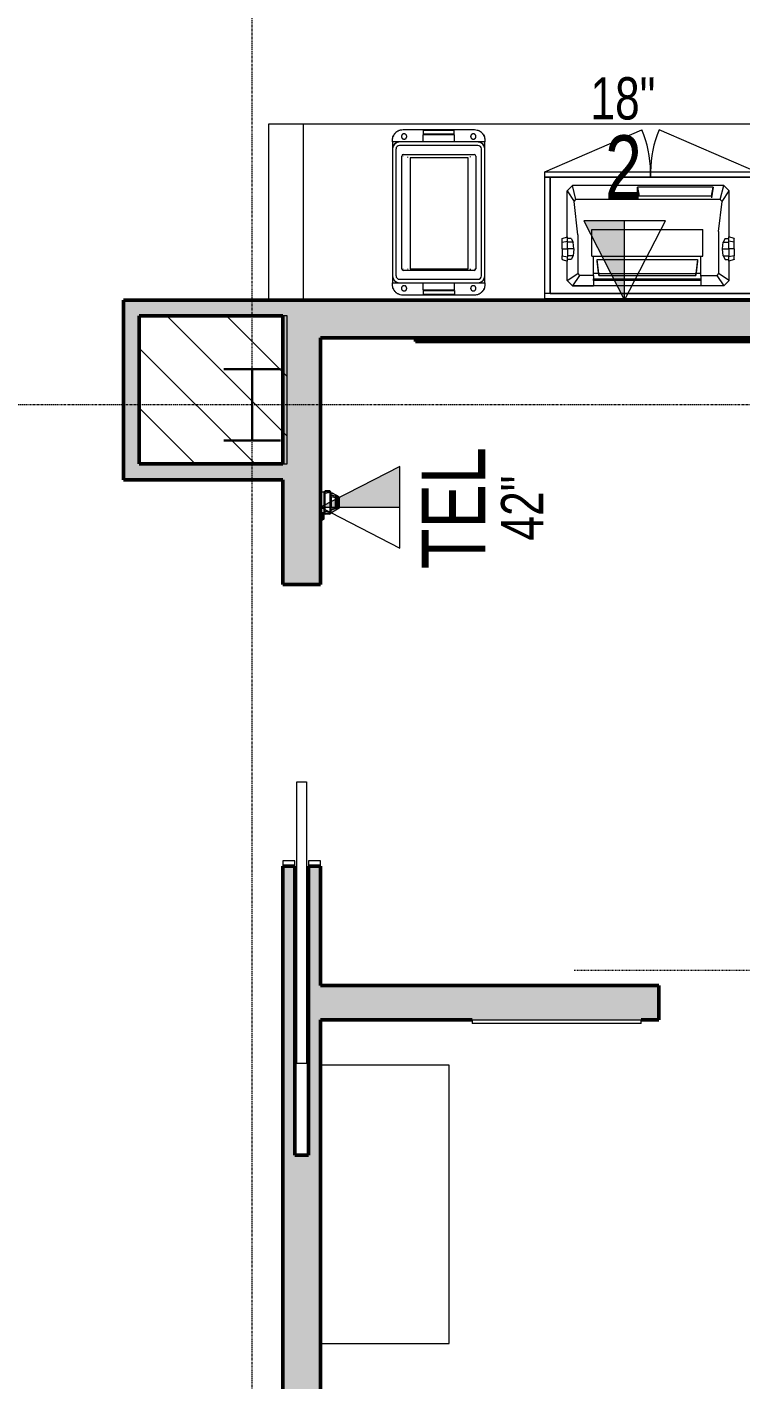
# Model space of a CAD drawing. Header units: inches. Extents: x -1106 to 1409, y -1111 to 918.
# Drawn here: x -376.8 to -275.4, y 384.1 to 576.1 of the extents above; entities that cross this region are included whole.
import ezdxf

# ---------------------------------------------------------------- set-up
doc = ezdxf.new("R2010")
doc.units = ezdxf.units.IN
doc.header["$MEASUREMENT"] = 0
for name, pattern in [('Grid Line 1_4_', [0.4375, 0.25, -0.0625, 0.0625, -0.0625]), ('Overhead 1_16_', [0.101562, 0.0625, -0.039062]), ('Overhead 1_16__2_', [0.101562, 0.0625, -0.039062])]:
    doc.linetypes.add(name, pattern=pattern)
for name, color, linetype, lineweight in [('A-ANNO-NOTE', 131, 'Continuous', 9), ('A-AREA', 32, 'Continuous', 9), ('A-DOOR', 31, 'Continuous', 13), ('A-DOOR-FRAM', 31, 'Continuous', 20), ('A-FLOR-OVHD', 1, 'Overhead 1_16__2_', 9), ('A-WALL-PATT', 111, 'Continuous', 13), ('I-FURN', 30, 'Continuous', 9), ('I-WALL', 2, 'Continuous', 13), ('Q-CASE', 31, 'Continuous', 9), ('Q-SPCQ', 91, 'Continuous', 13), ('S-COLS', 52, 'Continuous', 13), ('S-COLS-SYMB', 171, 'Continuous', 20), ('S-GRID', 1, 'Continuous', 9)]:
    doc.layers.add(name, color=color, linetype=linetype, lineweight=lineweight)
doc.styles.add('Arial_1', font='arial.ttf', dxfattribs={"width": 0.75, "height": 9})
doc.styles.add('Arial_2', font='arial.ttf', dxfattribs={"width": 0.75, "height": 6})

# ---------------------------------------------------------------- blocks, each defined once
blk = doc.blocks.new('Single-Pocket - 40_ x 96_-4679922-7TH FLOOR TELECOM UNDERFLOOR ROUTING PLAN')
at = {"layer": 'A-DOOR', "color": 133, "lineweight": 20}
for p, q in [((-48, -0.6875), (-48, 0.6875)), ((-48, 0.6875), (-8, 0.6875)), ((-8, 0.6875), (-8, -0.6875)), ((-8, -0.6875), (-48, -0.6875))]:
    blk.add_line(p, q, dxfattribs=at)
at = {"layer": 'A-DOOR-FRAM', "color": 133}
for p, q in [((-19.25, 2.6875), (-20, 2.6875)), ((-19.25, 0.9625), (-19.25, 2.6875)), ((-20, 0.9625), (-19.25, 0.9625)), ((-19.25, -0.9625), (-20, -0.9625)), ((-19.25, -2.6875), (-19.25, -0.9625)), ((-20, -2.6875), (-19.25, -2.6875))]:
    blk.add_line(p, q, dxfattribs=at)
blk = doc.blocks.new('Bench-Fit Room - 39_5_ x 18_25_ x 17_75_-4302254-7TH FLOOR TELECOM UNDERFLOOR ROUTING PLAN')
at = {"layer": 'I-FURN', "color": 53}
for p, q in [((13.64, 2.01), (-25.86, 2.01)), ((-25.86, 2.01), (-25.86, -16.24)), ((13.64, -16.24), (13.64, 2.01))]:
    blk.add_line(p, q, dxfattribs=at)
blk = doc.blocks.new('Wall_mounted_phone_5550 - 11ZPHO02_dwg-3555878-7TH FLOOR TELECOM UNDERFLOOR ROUTING PLAN')
at = {"layer": 'Q-SPCQ', "lineweight": 9}
for p, q in [((1.47, -0.44), (1.47, 0)), ((-2.36, -0.03), (-2.48, -0.25)), ((-2.36, -0.47), (-2.48, -0.25)), ((-2.04, -0.25), (-2.48, -0.25)), ((-2.1, -0.03), (-2.36, -0.03)), ((-2.2, -0.03), (-2.36, -0.03)), ((-1.92, -0.03), (-2.36, -0.03)), ((-2.11, -0.47), (-2.36, -0.47)), ((-1.92, -0.47), (-2.36, -0.47)), ((-2.2, -0.03), (-1.74, -0.03)), ((-2.2, -0.47), (-2.11, -0.47)), ((-1.68, -0.47), (-2.11, -0.47)), ((-1.92, -0.03), (-2.04, -0.25)), ((-1.92, -0.47), (-2.04, -0.25)), ((-2.04, -0.25), (-1.47, -0.25)), ((-1.47, -0.03), (-1.92, -0.03)), ((-1.92, -0.47), (-1.68, -0.47)), ((-1.92, -0.47), (-1.52, -0.47)), ((-1.68, -0.47), (-1.53, -0.47)), ((-1.53, -0.47), (-1.66, -0.63)), ((-1.61, -0.58), (-1.66, -0.63)), ((-1.66, -1.25), (-1.66, -0.63)), ((-1.66, -0.63), (-1.53, -0.63)), ((-1.66, -1.31), (-1.66, -1.25)), ((-1.66, -1.25), (-1.53, -1.41)), ((-1.66, -1.25), (-1.53, -1.31)), ((-1.53, -1.44), (-1.66, -1.31)), ((-1.53, -1.44), (-1.66, -1.31)), ((-1.53, -0.47), (-1.47, -0.44)), ((1.53, -0.47), (-1.53, -0.47)), ((-1.53, -0.47), (-1.53, -0.63)), ((-1.53, -0.63), (1.53, -0.63)), ((-1.53, -1.31), (-1.53, -0.63)), ((1.53, -1.31), (-1.53, -1.31)), ((-1.53, -1.41), (-1.53, -1.31)), ((-1.53, -1.41), (-1.41, -1.33)), ((1.53, -1.41), (-1.53, -1.41)), ((-1.53, -1.44), (-1.53, -1.41)), ((-1.41, -1.44), (-1.53, -1.44)), ((-1.47, -0.44), (-1.47, 0)), ((1.47, -0.44), (-1.47, -0.44)), ((-1.41, -1.33), (-1.28, -0.63)), ((-1.34, -1.44), (-1.41, -1.44)), ((-1.34, -1.41), (-1.35, -1.56)), ((-1.3, -1.41), (-1.35, -1.56)), ((-1.34, -1.59), (-1.35, -1.56)), ((-1.33, -1.57), (-1.34, -1.69)), ((-1.34, -1.59), (-1.34, -1.61)), ((-1.34, -1.61), (-1.34, -1.62)), ((-1.34, -1.61), (-1.34, -1.62)), ((-1.34, -1.62), (-1.34, -1.69)), ((-1.34, -1.69), (-1.34, -1.62)), ((-0.8, -2.61), (-1.34, -1.69)), ((-0.75, -2.42), (-1.13, -1.41)), ((-1.13, -1.41), (-1.08, -1.54)), ((-0.75, -2.42), (-1.08, -1.54)), ((-0.89, -2.04), (-1.08, -1.54)), ((-1.03, -1.41), (-1, -1.52)), ((-0.85, -2.04), (-1, -1.52)), ((-0.8, -1.41), (-0.79, -1.51)), ((-0.69, -2.04), (-0.79, -1.51)), ((0.79, -1.51), (-0.79, -1.51)), ((0.69, -2.04), (0.79, -1.51)), ((0.75, -2.42), (1.13, -1.41)), ((0.75, -2.42), (1.08, -1.54)), ((0.8, -1.41), (0.79, -1.51)), ((0.8, -2.61), (1.34, -1.69)), ((0.85, -2.04), (1, -1.52)), ((0.89, -2.04), (1.08, -1.54)), ((1.03, -1.41), (1, -1.52)), ((1.13, -1.41), (1.08, -1.54)), ((1.41, -1.33), (1.28, -0.63)), ((1.3, -1.4), (1.35, -1.56)), ((1.33, -1.57), (1.34, -1.69)), ((1.34, -1.4), (1.35, -1.56)), ((1.34, -1.44), (1.41, -1.44)), ((1.34, -1.59), (1.35, -1.56)), ((1.34, -1.59), (1.34, -1.61)), ((1.34, -1.61), (1.34, -1.62)), ((1.34, -1.61), (1.34, -1.62)), ((1.34, -1.62), (1.34, -1.69)), ((1.34, -1.69), (1.34, -1.62)), ((1.53, -1.41), (1.41, -1.33)), ((1.41, -1.44), (1.53, -1.44)), ((1.53, -0.47), (1.47, -0.44)), ((1.53, -0.47), (1.66, -0.63)), ((1.53, -0.47), (1.53, -0.63)), ((1.53, -1.31), (1.53, -0.63)), ((1.53, -0.63), (1.66, -0.63)), ((1.53, -1.41), (1.66, -1.25)), ((1.66, -1.25), (1.53, -1.31)), ((1.53, -1.44), (1.66, -1.31)), ((1.53, -1.44), (1.66, -1.31)), ((1.53, -1.41), (1.53, -1.31)), ((1.53, -1.44), (1.53, -1.41)), ((1.61, -0.58), (1.66, -0.63)), ((1.66, -1.25), (1.66, -0.63)), ((1.66, -1.31), (1.66, -1.25)), ((-0.77, -2.31), (-0.89, -2.04)), ((-0.71, -2.26), (-0.85, -2.04)), ((-0.8, -2.61), (-0.74, -2.53)), ((0.8, -2.61), (-0.8, -2.61)), ((-0.77, -2.31), (-0.71, -2.26)), ((0.77, -2.31), (-0.77, -2.31)), ((-0.77, -2.31), (-0.75, -2.42)), ((-0.75, -2.42), (-0.74, -2.53)), ((-0.74, -2.53), (0.74, -2.53)), ((-0.71, -2.26), (-0.59, -2.22)), ((-0.59, -2.22), (-0.69, -2.04)), ((0.69, -2.04), (-0.69, -2.04)), ((-0.59, -2.22), (0.59, -2.22)), ((0.59, -2.22), (0.69, -2.04)), ((0.71, -2.26), (0.59, -2.22)), ((0.71, -2.26), (0.85, -2.04)), ((0.77, -2.31), (0.71, -2.26)), ((0.75, -2.42), (0.74, -2.53)), ((0.8, -2.61), (0.74, -2.53)), ((0.77, -2.31), (0.75, -2.42)), ((0.77, -2.31), (0.89, -2.04))]:
    blk.add_line(p, q, dxfattribs=at)
blk = doc.blocks.new('Wall_mounted_phone_5550 - Wall_mounted_phone_5550-3555884-7TH FLOOR TELECOM UNDERFLOOR ROUTING PLAN')
blk.add_blockref('Wall_mounted_phone_5550 - 11ZPHO02_dwg-3555878-7TH FLOOR TELECOM UNDERFLOOR ROUTING PLAN', (0, 0))
blk = doc.blocks.new('Counter Top - 18_ Depth-3561922-7TH FLOOR TELECOM UNDERFLOOR ROUTING PLAN')
at = {"layer": 'Q-CASE'}
for p, q in [((-47.26, 18), (12.74, 18)), ((-47.26, 0), (-47.26, 18)), ((12.74, 18), (12.74, 0)), ((12.74, 0.75), (-47.26, 0.75)), ((12.74, 0), (-47.26, 0))]:
    blk.add_line(p, q, dxfattribs=at)
blk = doc.blocks.new('Generic Model Wood Closet - 1_-6__ x 2_-6__ 2_10_ H-4911401-7TH FLOOR TELECOM UNDERFLOOR ROUTING PLAN')
at = {"layer": 'Q-CASE', "color": 53}
for p, q in [((-15, -9), (-15, 9)), ((-15, 9), (15, 9)), ((-15, 9), (15, 9)), ((-15, -8.25), (-15, 9)), ((-14.25, -8.25), (-14.25, 8.25)), ((-14.25, 8.25), (14.25, 8.25)), ((14.25, 8.25), (-14.25, 8.25)), ((-14.25, 8.25), (-14.25, -8.25)), ((-14.25, 8.25), (-14.25, -8.25)), ((14.25, 8.25), (-14.25, 8.25)), ((14.25, 8.25), (14.25, -8.25)), ((14.25, -8.25), (14.25, 8.25)), ((14.25, -8.25), (14.25, 8.25)), ((15, 9), (15, -9)), ((15, 9), (15, -8.25)), ((-15, -8.25), (0, -8.25)), ((-15, -9), (-15, -8.25)), ((-14.25, -8.25), (-15, -8.25)), ((-15, -9), (-1.25, -14.99)), ((15, -9), (-15, -9)), ((0, -9), (-15, -9)), ((14.25, -8.25), (-14.25, -8.25)), ((-14.25, -8.25), (14.25, -8.25)), ((0, -8.25), (15, -8.25)), ((0, -9), (0, -8.25)), ((0, -8.25), (0, -9)), ((15, -9), (0, -9)), ((15, -9), (1.25, -14.99)), ((15, -8.25), (14.25, -8.25)), ((15, -8.25), (15, -9))]:
    blk.add_line(p, q, dxfattribs=at)
for centre, start, end in [((-15, -9), 336.4597, 0), ((15, -9), 180, 203.5403)]:
    blk.add_arc(centre, 15, start, end, dxfattribs=at)
blk = doc.blocks.new('Restaurant_Trash_Can_SlimJim_Revit_2018_18693 - SLIMJIM-3561925-7TH FLOOR TELECOM UNDERFLOOR ROUTING PLAN')
at = {"layer": 'Q-SPCQ', "color": 53, "lineweight": 9}
for p, q in [((-2.25, 1.5), (-2.25, 11.63)), ((-0.75, 13.12), (-0.5, 13.12)), ((0.5, 13.12), (-0.5, 13.12)), ((-0.5, 13.12), (-0.5, 12.12)), ((-0.5, 12.12), (-0.5, 1)), ((0, 12.12), (0, 1)), ((18.5, 13.12), (0.5, 13.12)), ((18.5, 12.62), (0.5, 12.62)), ((1.27, 1.55), (1.27, 11.58)), ((1.51, 11.82), (17.5, 11.82)), ((17.55, 11.75), (17.5, 11.75)), ((17.51, 11.75), (17.55, 11.75)), ((17.74, 11.58), (17.74, 1.55)), ((19.5, 13.12), (18.5, 13.12)), ((19, 1), (19, 12.12)), ((19.5, 12.12), (19.5, 13.12)), ((19.5, 13.12), (19.75, 13.12)), ((19.5, 1), (19.5, 12.12)), ((21.25, 11.63), (21.25, 1.5)), ((1.58, 11.05), (1.68, 11.05)), ((1.75, 10.75), (1.75, 2.5)), ((17.5, 10.75), (1.75, 10.75)), ((17.5, 11.05), (17.59, 11.05)), ((17.5, 2.5), (17.5, 10.75)), ((-2.16, 4.4), (-2.16, 8.72)), ((-2.16, 8.72), (-1.59, 8.72)), ((-1.59, 8.72), (-1.59, 4.4)), ((-0.56, 8.81), (-1.5, 8.81)), ((-1.5, 8.81), (-1.5, 4.31)), ((-0.56, 4.31), (-0.56, 8.81)), ((20.5, 8.81), (19.56, 8.81)), ((19.56, 8.81), (19.56, 4.31)), ((20.5, 4.31), (20.5, 8.81)), ((20.59, 4.4), (20.59, 8.81)), ((20.59, 8.81), (21.16, 8.81)), ((21.16, 8.81), (21.16, 4.4)), ((-1.59, 4.4), (-2.16, 4.4)), ((-1.5, 4.31), (-0.56, 4.31)), ((19.56, 4.31), (20.5, 4.31)), ((21.16, 4.4), (20.59, 4.4)), ((1.69, 2.2), (1.6, 2.2)), ((1.75, 2.5), (17.5, 2.5)), ((17.57, 2.2), (17.5, 2.2)), ((-0.5, 1), (-0.5, 0)), ((18.5, 0.5), (0.5, 0.5)), ((1.54, 1.45), (1.45, 1.45)), ((1.45, 1.45), (1.54, 1.45)), ((17.5, 1.31), (1.51, 1.31)), ((17.5, 1.45), (17.56, 1.45)), ((17.57, 1.45), (17.52, 1.45)), ((17.72, 1.45), (17.7, 1.45)), ((19.5, 0), (19.5, 1)), ((-0.5, 0), (-0.75, 0)), ((-0.5, 0), (0.5, 0)), ((0.5, 0), (18.5, 0)), ((18.5, 0), (19.5, 0)), ((19.75, 0), (19.5, 0))]:
    blk.add_line(p, q, dxfattribs=at)
at = {"layer": 'Q-SPCQ', "color": 53, "lineweight": 9, "flags": 128}
for points in [[(0.5, 13.12), (0.46, 13.12), (0.42, 13.12), (0.38, 13.12), (0.34, 13.11), (0.3, 13.11), (0.26, 13.1), (0.23, 13.09), (0.19, 13.07), (0.15, 13.06), (0.11, 13.05), (0.08, 13.03), (0.04, 13.01), (0, 12.99), (-0.03, 12.97), (-0.06, 12.95), (-0.1, 12.93), (-0.13, 12.9), (-0.16, 12.88), (-0.19, 12.85), (-0.22, 12.82), (-0.24, 12.79), (-0.27, 12.76), (-0.29, 12.73), (-0.32, 12.7), (-0.34, 12.67), (-0.36, 12.63), (-0.38, 12.6), (-0.4, 12.56), (-0.42, 12.52), (-0.43, 12.49), (-0.44, 12.45), (-0.46, 12.41), (-0.47, 12.37), (-0.48, 12.33), (-0.48, 12.29), (-0.49, 12.26), (-0.49, 12.22), (-0.5, 12.18), (-0.5, 12.14), (-0.5, 12.12)], [(19.5, 12.12), (19.5, 12.16), (19.5, 12.2), (19.49, 12.24), (19.49, 12.28), (19.48, 12.32), (19.47, 12.36), (19.46, 12.4), (19.45, 12.44), (19.44, 12.48), (19.42, 12.51), (19.41, 12.55), (19.39, 12.59), (19.37, 12.62), (19.35, 12.66), (19.33, 12.69), (19.3, 12.72), (19.28, 12.75), (19.25, 12.78), (19.23, 12.81), (19.2, 12.84), (19.17, 12.87), (19.14, 12.9), (19.11, 12.92), (19.08, 12.94), (19.04, 12.97), (19.01, 12.99), (18.97, 13.01), (18.94, 13.03), (18.9, 13.04), (18.86, 13.06), (18.83, 13.07), (18.79, 13.08), (18.75, 13.09), (18.71, 13.1), (18.67, 13.11), (18.63, 13.12), (18.59, 13.12), (18.55, 13.12), (18.51, 13.12), (18.5, 13.12)], [(-0.5, 1), (-0.5, 0.96), (-0.5, 0.92), (-0.49, 0.88), (-0.49, 0.84), (-0.48, 0.8), (-0.47, 0.76), (-0.46, 0.72), (-0.45, 0.69), (-0.43, 0.65), (-0.42, 0.61), (-0.4, 0.57), (-0.39, 0.54), (-0.37, 0.5), (-0.35, 0.47), (-0.32, 0.44), (-0.3, 0.4), (-0.28, 0.37), (-0.25, 0.34), (-0.22, 0.31), (-0.2, 0.28), (-0.17, 0.26), (-0.14, 0.23), (-0.1, 0.2), (-0.07, 0.18), (-0.04, 0.16), (0, 0.14), (0.03, 0.12), (0.07, 0.1), (0.1, 0.08), (0.14, 0.07), (0.18, 0.05), (0.21, 0.04), (0.25, 0.03), (0.29, 0.02), (0.33, 0.01), (0.37, 0.01), (0.41, 0), (0.45, 0), (0.49, 0), (0.5, 0)], [(18.5, 0), (18.54, 0), (18.58, 0), (18.62, 0.01), (18.66, 0.01), (18.7, 0.02), (18.74, 0.03), (18.78, 0.04), (18.82, 0.05), (18.85, 0.06), (18.89, 0.08), (18.93, 0.1), (18.96, 0.11), (19, 0.13), (19.03, 0.15), (19.07, 0.17), (19.1, 0.2), (19.13, 0.22), (19.16, 0.25), (19.19, 0.28), (19.22, 0.3), (19.25, 0.33), (19.27, 0.36), (19.3, 0.39), (19.32, 0.43), (19.34, 0.46), (19.36, 0.49), (19.38, 0.53), (19.4, 0.56), (19.42, 0.6), (19.43, 0.64), (19.45, 0.68), (19.46, 0.71), (19.47, 0.75), (19.48, 0.79), (19.49, 0.83), (19.49, 0.87), (19.5, 0.91), (19.5, 0.95), (19.5, 0.99), (19.5, 1)]]:
    blk.add_lwpolyline(points, dxfattribs=at)
at = {"layer": 'Q-SPCQ', "color": 53, "lineweight": 9}
for centre, radius, start, end in [((0.5, 12.12), 1, 90, 180), ((0.5, 12.12), 1, 90, 180), ((0.5, 12.12), 0.5, 90, 180), ((1.51, 11.58), 0.238, 90, 180), ((17.5, 11.58), 0.238, 0, 90), ((18.5, 12.12), 1, 0, 90), ((18.5, 12.12), 1, 0, 90), ((18.5, 12.12), 0.5, 0, 90), ((0.5, 1), 1, 180, 270), ((0.5, 1), 1, 180, 270), ((0.5, 1), 0.5, 180, 270), ((1.51, 1.55), 0.238, 180, 270), ((17.5, 1.55), 0.238, 270, 0), ((18.5, 1), 0.5, 270, 360), ((18.5, 1), 1, 270, 360), ((18.5, 1), 1, 270, 360)]:
    blk.add_arc(centre, radius, start, end, dxfattribs=at)
for points, knots in [([(-2.25, 11.63), (-2.25, 11.76), (-2.22, 11.97), (-2.14, 12.19), (-2.08, 12.32), (-2.03, 12.4), (-1.98, 12.49), (-1.9, 12.59), (-1.79, 12.71), (-1.65, 12.83), (-1.45, 12.96), (-1.2, 13.06), (-0.94, 13.12), (-0.81, 13.12), (-0.75, 13.12)], [0, 0, 0, 0, 0.142857, 0.214286, 0.25, 0.285714, 0.321429, 0.357143, 0.428571, 0.5, 0.571429, 0.714286, 0.857143, 1, 1, 1, 1]), ([(-1.55, 12.89), (-1.58, 12.88), (-1.63, 12.84), (-1.68, 12.8), (-1.71, 12.77)], [0.6882783, 0.6882783, 0.6882783, 0.6882783, 0.75, 0.8415258, 0.8415258, 0.8415258, 0.8415258]), ([(-0.9, 11.48), (-0.9, 11.5), (-0.9, 11.54), (-0.92, 11.59), (-0.92, 11.61), (-0.93, 11.62), (-0.94, 11.64), (-0.95, 11.66), (-0.96, 11.68), (-0.98, 11.7), (-0.99, 11.72), (-0.99, 11.72), (-1, 11.73), (-1, 11.74), (-1.01, 11.74), (-1.02, 11.75), (-1.04, 11.77), (-1.06, 11.78), (-1.07, 11.79), (-1.09, 11.8), (-1.1, 11.81), (-1.12, 11.82), (-1.14, 11.83), (-1.16, 11.83), (-1.19, 11.84), (-1.22, 11.85), (-1.24, 11.85), (-1.27, 11.85), (-1.3, 11.85), (-1.33, 11.85), (-1.36, 11.84), (-1.39, 11.83), (-1.42, 11.82), (-1.45, 11.81), (-1.48, 11.79), (-1.5, 11.77), (-1.53, 11.75), (-1.56, 11.73), (-1.59, 11.69), (-1.61, 11.64), (-1.63, 11.59), (-1.64, 11.54), (-1.65, 11.5), (-1.65, 11.48)], [0, 0, 0, 0, 0.055556, 0.083333, 0.097222, 0.111111, 0.125, 0.138889, 0.166667, 0.194444, 0.208333, 0.215278, 0.222222, 0.229167, 0.236111, 0.25, 0.277778, 0.305556, 0.319444, 0.333333, 0.347222, 0.361111, 0.388889, 0.416667, 0.444444, 0.472222, 0.5, 0.527778, 0.555556, 0.583333, 0.611111, 0.638889, 0.666667, 0.694444, 0.722222, 0.75, 0.777778, 0.805556, 0.833333, 0.888889, 0.916667, 0.944444, 1, 1, 1, 1]), ([(-1.28, 13.03), (-1.3, 13.02), (-1.35, 13), (-1.4, 12.98), (-1.43, 12.96)], [0.4521801, 0.4521801, 0.4521801, 0.4521801, 0.5, 0.5775019, 0.5775019, 0.5775019, 0.5775019]), ([(-0.36, 12.62), (-0.33, 12.68), (-0.27, 12.76), (-0.21, 12.83), (-0.18, 12.86)], [0, 0, 0, 0, 0.1, 0.1824488, 0.1824488, 0.1824488, 0.1824488]), ([(-0.08, 12.94), (-0.07, 12.95), (-0.04, 12.97), (0, 12.99), (0.03, 13.01), (0.04, 13.01)], [0.2702021, 0.2702021, 0.2702021, 0.2702021, 0.3, 0.35, 0.3731461, 0.3731461, 0.3731461, 0.3731461]), ([(18.97, 13.01), (18.99, 13), (19.03, 12.97), (19.07, 12.95), (19.08, 12.94)], [0.6268539, 0.6268539, 0.6268539, 0.6268539, 0.7, 0.7297979, 0.7297979, 0.7297979, 0.7297979]), ([(19.18, 12.86), (19.19, 12.85), (19.26, 12.78), (19.32, 12.7), (19.37, 12.62)], [0.8175512, 0.8175512, 0.8175512, 0.8175512, 0.85, 1, 1, 1, 1]), ([(19.75, 13.12), (19.81, 13.12), (19.95, 13.12), (20.21, 13.06), (20.45, 12.96), (20.65, 12.83), (20.82, 12.69), (20.94, 12.55), (21.02, 12.42), (21.07, 12.34), (21.13, 12.22), (21.18, 12.08), (21.24, 11.88), (21.25, 11.73), (21.25, 11.63)], [0, 0, 0, 0, 0.142857, 0.285714, 0.428571, 0.5, 0.571429, 0.678571, 0.705357, 0.732143, 0.785714, 0.839286, 0.892857, 1, 1, 1, 1]), ([(20.65, 11.48), (20.65, 11.5), (20.65, 11.54), (20.63, 11.59), (20.62, 11.64), (20.59, 11.69), (20.56, 11.73), (20.53, 11.75), (20.51, 11.77), (20.48, 11.79), (20.45, 11.81), (20.42, 11.82), (20.39, 11.83), (20.36, 11.84), (20.33, 11.85), (20.31, 11.85), (20.29, 11.85), (20.27, 11.85), (20.25, 11.85), (20.22, 11.85), (20.19, 11.84), (20.17, 11.83), (20.14, 11.83), (20.12, 11.82), (20.1, 11.81), (20.09, 11.8), (20.07, 11.79), (20.04, 11.77), (20.03, 11.75), (20.01, 11.74), (20.01, 11.74), (20, 11.73), (20, 11.72), (19.99, 11.72), (19.98, 11.7), (19.96, 11.68), (19.95, 11.66), (19.94, 11.64), (19.93, 11.63), (19.93, 11.62), (19.93, 11.61), (19.92, 11.59), (19.91, 11.54), (19.9, 11.5), (19.9, 11.48)], [0, 0, 0, 0, 0.055556, 0.083333, 0.111111, 0.166667, 0.194444, 0.222222, 0.25, 0.277778, 0.305556, 0.333333, 0.361111, 0.388889, 0.416667, 0.444444, 0.458333, 0.472222, 0.5, 0.527778, 0.555556, 0.583333, 0.611111, 0.638889, 0.652778, 0.666667, 0.694444, 0.722222, 0.75, 0.763889, 0.770833, 0.777778, 0.784722, 0.791667, 0.805556, 0.833333, 0.861111, 0.875, 0.888889, 0.895833, 0.902778, 0.916667, 0.944444, 1, 1, 1, 1]), ([(20.43, 12.96), (20.4, 12.98), (20.35, 13), (20.3, 13.02), (20.28, 13.03)], [0.4225111, 0.4225111, 0.4225111, 0.4225111, 0.5, 0.5477939, 0.5477939, 0.5477939, 0.5477939]), ([(20.72, 12.77), (20.69, 12.8), (20.63, 12.84), (20.58, 12.88), (20.56, 12.89)], [0.15849, 0.15849, 0.15849, 0.15849, 0.25, 0.311742, 0.311742, 0.311742, 0.311742]), ([(-1.65, 11.48), (-1.65, 11.45), (-1.64, 11.41), (-1.63, 11.36), (-1.61, 11.31), (-1.59, 11.27), (-1.56, 11.23), (-1.53, 11.2), (-1.5, 11.18), (-1.48, 11.16), (-1.45, 11.14), (-1.42, 11.13), (-1.39, 11.12), (-1.36, 11.11), (-1.33, 11.1), (-1.31, 11.1), (-1.29, 11.1), (-1.27, 11.1), (-1.24, 11.1), (-1.22, 11.11), (-1.19, 11.11), (-1.16, 11.12), (-1.14, 11.13), (-1.12, 11.14), (-1.1, 11.14), (-1.08, 11.15), (-1.06, 11.17), (-1.04, 11.18), (-1.02, 11.2), (-1.01, 11.21), (-1, 11.22), (-1, 11.22), (-0.99, 11.23), (-0.99, 11.24), (-0.98, 11.25), (-0.96, 11.27), (-0.95, 11.29), (-0.94, 11.31), (-0.93, 11.33), (-0.93, 11.34), (-0.92, 11.35), (-0.92, 11.37), (-0.9, 11.41), (-0.9, 11.45), (-0.9, 11.48)], [0, 0, 0, 0, 0.055556, 0.083333, 0.111111, 0.166667, 0.194444, 0.222222, 0.25, 0.277778, 0.305556, 0.333333, 0.361111, 0.388889, 0.416667, 0.444444, 0.458333, 0.472222, 0.5, 0.527778, 0.555556, 0.583333, 0.611111, 0.638889, 0.652778, 0.666667, 0.694444, 0.722222, 0.75, 0.763889, 0.770833, 0.777778, 0.784722, 0.791667, 0.805556, 0.833333, 0.861111, 0.875, 0.888889, 0.895833, 0.902778, 0.916667, 0.944444, 1, 1, 1, 1]), ([(19.9, 11.48), (19.9, 11.45), (19.91, 11.41), (19.92, 11.37), (19.93, 11.34), (19.93, 11.33), (19.94, 11.31), (19.95, 11.29), (19.96, 11.27), (19.98, 11.25), (19.99, 11.24), (20, 11.23), (20, 11.22), (20.01, 11.22), (20.01, 11.21), (20.03, 11.2), (20.04, 11.18), (20.06, 11.17), (20.08, 11.16), (20.09, 11.15), (20.1, 11.14), (20.12, 11.14), (20.14, 11.13), (20.17, 11.12), (20.19, 11.11), (20.22, 11.11), (20.25, 11.1), (20.28, 11.1), (20.3, 11.1), (20.33, 11.1), (20.36, 11.11), (20.39, 11.12), (20.42, 11.13), (20.45, 11.14), (20.48, 11.16), (20.51, 11.18), (20.53, 11.2), (20.56, 11.23), (20.59, 11.27), (20.62, 11.31), (20.63, 11.36), (20.65, 11.41), (20.65, 11.45), (20.65, 11.48)], [0, 0, 0, 0, 0.055556, 0.083333, 0.097222, 0.111111, 0.125, 0.138889, 0.166667, 0.194444, 0.208333, 0.215278, 0.222222, 0.229167, 0.236111, 0.25, 0.277778, 0.305556, 0.319444, 0.333333, 0.347222, 0.361111, 0.388889, 0.416667, 0.444444, 0.472222, 0.5, 0.527778, 0.555556, 0.583333, 0.611111, 0.638889, 0.666667, 0.694444, 0.722222, 0.75, 0.777778, 0.805556, 0.833333, 0.888889, 0.916667, 0.944444, 1, 1, 1, 1]), ([(-0.9, 1.65), (-0.9, 1.68), (-0.9, 1.72), (-0.92, 1.76), (-0.92, 1.78), (-0.93, 1.8), (-0.94, 1.81), (-0.95, 1.83), (-0.96, 1.86), (-0.98, 1.88), (-0.99, 1.89), (-0.99, 1.9), (-1, 1.9), (-1, 1.91), (-1.01, 1.92), (-1.02, 1.93), (-1.04, 1.94), (-1.06, 1.96), (-1.07, 1.97), (-1.09, 1.97), (-1.1, 1.98), (-1.12, 1.99), (-1.14, 2), (-1.16, 2.01), (-1.19, 2.01), (-1.22, 2.02), (-1.24, 2.02), (-1.27, 2.02), (-1.3, 2.02), (-1.33, 2.02), (-1.36, 2.01), (-1.39, 2.01), (-1.42, 2), (-1.45, 1.98), (-1.48, 1.97), (-1.5, 1.95), (-1.53, 1.92), (-1.56, 1.9), (-1.59, 1.86), (-1.61, 1.82), (-1.63, 1.77), (-1.64, 1.72), (-1.65, 1.68), (-1.65, 1.65)], [0, 0, 0, 0, 0.055556, 0.083333, 0.097222, 0.111111, 0.125, 0.138889, 0.166667, 0.194444, 0.208333, 0.215278, 0.222222, 0.229167, 0.236111, 0.25, 0.277778, 0.305556, 0.319444, 0.333333, 0.347222, 0.361111, 0.388889, 0.416667, 0.444444, 0.472222, 0.5, 0.527778, 0.555556, 0.583333, 0.611111, 0.638889, 0.666667, 0.694444, 0.722222, 0.75, 0.777778, 0.805556, 0.833333, 0.888889, 0.916667, 0.944444, 1, 1, 1, 1]), ([(20.65, 1.65), (20.65, 1.68), (20.65, 1.72), (20.63, 1.77), (20.62, 1.82), (20.59, 1.86), (20.56, 1.9), (20.53, 1.92), (20.51, 1.95), (20.48, 1.97), (20.45, 1.98), (20.42, 2), (20.39, 2.01), (20.36, 2.01), (20.33, 2.02), (20.31, 2.02), (20.29, 2.02), (20.27, 2.02), (20.25, 2.02), (20.22, 2.02), (20.19, 2.01), (20.17, 2.01), (20.14, 2), (20.12, 1.99), (20.1, 1.98), (20.09, 1.97), (20.07, 1.96), (20.04, 1.94), (20.03, 1.93), (20.01, 1.92), (20.01, 1.91), (20, 1.9), (20, 1.9), (19.99, 1.89), (19.98, 1.88), (19.96, 1.86), (19.95, 1.83), (19.94, 1.81), (19.93, 1.8), (19.93, 1.79), (19.93, 1.78), (19.92, 1.76), (19.91, 1.72), (19.9, 1.68), (19.9, 1.65)], [0, 0, 0, 0, 0.055556, 0.083333, 0.111111, 0.166667, 0.194444, 0.222222, 0.25, 0.277778, 0.305556, 0.333333, 0.361111, 0.388889, 0.416667, 0.444444, 0.458333, 0.472222, 0.5, 0.527778, 0.555556, 0.583333, 0.611111, 0.638889, 0.652778, 0.666667, 0.694444, 0.722222, 0.75, 0.763889, 0.770833, 0.777778, 0.784722, 0.791667, 0.805556, 0.833333, 0.861111, 0.875, 0.888889, 0.895833, 0.902778, 0.916667, 0.944444, 1, 1, 1, 1]), ([(-0.75, 0), (-0.81, 0), (-0.94, 0.01), (-1.2, 0.06), (-1.45, 0.16), (-1.65, 0.29), (-1.81, 0.43), (-1.94, 0.58), (-2.02, 0.7), (-2.07, 0.79), (-2.13, 0.9), (-2.18, 1.04), (-2.23, 1.24), (-2.25, 1.4), (-2.25, 1.5)], [0, 0, 0, 0, 0.142857, 0.285714, 0.428571, 0.5, 0.571429, 0.678571, 0.705357, 0.732143, 0.785714, 0.839286, 0.892857, 1, 1, 1, 1]), ([(-1.72, 0.35), (-1.68, 0.33), (-1.63, 0.29), (-1.58, 0.25), (-1.55, 0.24)], [0.1584742, 0.1584742, 0.1584742, 0.1584742, 0.25, 0.3117217, 0.3117217, 0.3117217, 0.3117217]), ([(-1.65, 1.65), (-1.65, 1.62), (-1.64, 1.58), (-1.63, 1.53), (-1.61, 1.48), (-1.59, 1.44), (-1.56, 1.4), (-1.53, 1.37), (-1.5, 1.35), (-1.48, 1.33), (-1.45, 1.32), (-1.42, 1.3), (-1.39, 1.29), (-1.36, 1.28), (-1.33, 1.28), (-1.31, 1.27), (-1.29, 1.27), (-1.27, 1.27), (-1.24, 1.27), (-1.22, 1.28), (-1.19, 1.28), (-1.16, 1.29), (-1.14, 1.3), (-1.12, 1.31), (-1.1, 1.32), (-1.08, 1.33), (-1.06, 1.34), (-1.04, 1.36), (-1.02, 1.37), (-1.01, 1.38), (-1, 1.39), (-1, 1.39), (-0.99, 1.4), (-0.99, 1.41), (-0.98, 1.42), (-0.96, 1.44), (-0.95, 1.47), (-0.94, 1.48), (-0.93, 1.5), (-0.93, 1.51), (-0.92, 1.52), (-0.92, 1.54), (-0.9, 1.58), (-0.9, 1.62), (-0.9, 1.65)], [0, 0, 0, 0, 0.055556, 0.083333, 0.111111, 0.166667, 0.194444, 0.222222, 0.25, 0.277778, 0.305556, 0.333333, 0.361111, 0.388889, 0.416667, 0.444444, 0.458333, 0.472222, 0.5, 0.527778, 0.555556, 0.583333, 0.611111, 0.638889, 0.652778, 0.666667, 0.694444, 0.722222, 0.75, 0.763889, 0.770833, 0.777778, 0.784722, 0.791667, 0.805556, 0.833333, 0.861111, 0.875, 0.888889, 0.895833, 0.902778, 0.916667, 0.944444, 1, 1, 1, 1]), ([(-1.43, 0.16), (-1.4, 0.15), (-1.35, 0.13), (-1.3, 0.1), (-1.28, 0.1)], [0.4224981, 0.4224981, 0.4224981, 0.4224981, 0.5, 0.5478199, 0.5478199, 0.5478199, 0.5478199]), ([(-0.18, 0.26), (-0.19, 0.28), (-0.26, 0.34), (-0.32, 0.42), (-0.36, 0.5)], [0.8175512, 0.8175512, 0.8175512, 0.8175512, 0.85, 1, 1, 1, 1]), ([(0.04, 0.11), (0.01, 0.13), (-0.03, 0.15), (-0.07, 0.18), (-0.08, 0.19)], [0.6268539, 0.6268539, 0.6268539, 0.6268539, 0.7, 0.7297979, 0.7297979, 0.7297979, 0.7297979]), ([(19.08, 0.18), (19.07, 0.18), (19.04, 0.16), (19, 0.13), (18.98, 0.12), (18.97, 0.11)], [0.2702021, 0.2702021, 0.2702021, 0.2702021, 0.3, 0.35, 0.3731461, 0.3731461, 0.3731461, 0.3731461]), ([(19.37, 0.5), (19.34, 0.45), (19.28, 0.36), (19.21, 0.29), (19.18, 0.26)], [0, 0, 0, 0, 0.1, 0.1824488, 0.1824488, 0.1824488, 0.1824488]), ([(21.25, 1.5), (21.25, 1.36), (21.22, 1.16), (21.14, 0.93), (21.08, 0.81), (21.04, 0.72), (20.98, 0.64), (20.9, 0.53), (20.79, 0.41), (20.65, 0.29), (20.45, 0.16), (20.21, 0.06), (19.95, 0.01), (19.81, 0), (19.75, 0)], [0, 0, 0, 0, 0.142857, 0.214286, 0.25, 0.285714, 0.321429, 0.357143, 0.428571, 0.5, 0.571429, 0.714286, 0.857143, 1, 1, 1, 1]), ([(19.9, 1.65), (19.9, 1.62), (19.91, 1.58), (19.92, 1.54), (19.93, 1.52), (19.93, 1.5), (19.94, 1.48), (19.95, 1.47), (19.96, 1.44), (19.98, 1.42), (19.99, 1.41), (20, 1.4), (20, 1.39), (20.01, 1.39), (20.01, 1.38), (20.03, 1.37), (20.04, 1.36), (20.06, 1.34), (20.08, 1.33), (20.09, 1.32), (20.1, 1.32), (20.12, 1.31), (20.14, 1.3), (20.17, 1.29), (20.19, 1.28), (20.22, 1.28), (20.25, 1.27), (20.28, 1.27), (20.3, 1.27), (20.33, 1.28), (20.36, 1.28), (20.39, 1.29), (20.42, 1.3), (20.45, 1.32), (20.48, 1.33), (20.51, 1.35), (20.53, 1.37), (20.56, 1.4), (20.59, 1.44), (20.62, 1.48), (20.63, 1.53), (20.65, 1.58), (20.65, 1.62), (20.65, 1.65)], [0, 0, 0, 0, 0.055556, 0.083333, 0.097222, 0.111111, 0.125, 0.138889, 0.166667, 0.194444, 0.208333, 0.215278, 0.222222, 0.229167, 0.236111, 0.25, 0.277778, 0.305556, 0.319444, 0.333333, 0.347222, 0.361111, 0.388889, 0.416667, 0.444444, 0.472222, 0.5, 0.527778, 0.555556, 0.583333, 0.611111, 0.638889, 0.666667, 0.694444, 0.722222, 0.75, 0.777778, 0.805556, 0.833333, 0.888889, 0.916667, 0.944444, 1, 1, 1, 1]), ([(20.28, 0.1), (20.3, 0.11), (20.35, 0.13), (20.4, 0.15), (20.43, 0.16)], [0.4521801, 0.4521801, 0.4521801, 0.4521801, 0.5, 0.5775019, 0.5775019, 0.5775019, 0.5775019]), ([(20.56, 0.23), (20.58, 0.25), (20.64, 0.29), (20.69, 0.33), (20.72, 0.36)], [0.6882783, 0.6882783, 0.6882783, 0.6882783, 0.75, 0.8415258, 0.8415258, 0.8415258, 0.8415258])]:
    blk.add_open_spline(points, degree=3, knots=knots, dxfattribs=at)
for points in [[(-1.82, 12.67), (-1.84, 12.66), (-1.85, 12.64), (-1.87, 12.62)], [(20.87, 12.62), (20.86, 12.64), (20.84, 12.66), (20.83, 12.67)], [(-1.87, 0.5), (-1.85, 0.48), (-1.84, 0.47), (-1.82, 0.45)], [(20.83, 0.45), (20.84, 0.47), (20.86, 0.48), (20.87, 0.5)]]:
    blk.add_open_spline(points, degree=3, dxfattribs=at)
blk = doc.blocks.new('Dot_Matrix_Printer_146 - 11ZCOM06_dwg-V48-7TH FLOOR TELECOM UNDERFLOOR ROUTING PLAN')
at = {"layer": 'Q-SPCQ', "lineweight": 9}
for p, q in [((3.77, 23.72), (3.53, 22.97)), ((3.82, 23.72), (3.77, 23.72)), ((3.77, 23.72), (4.29, 23.72)), ((4.29, 23.72), (4.13, 22.97)), ((5.25, 23.72), (4.29, 23.72)), ((5.25, 23.72), (6.21, 23.72)), ((5.25, 23.72), (5.25, 22.97)), ((6.21, 23.72), (6.73, 23.72)), ((6.21, 23.72), (6.37, 22.97)), ((6.73, 23.72), (6.68, 23.72)), ((6.73, 23.72), (6.97, 22.97)), ((0.75, 23), (0, 22.25)), ((0, 22.25), (0, 19)), ((0, 22.25), (0, 0.75)), ((1.5, 21.25), (0, 22.25)), ((0.75, 23), (3.54, 23)), ((0.75, 23), (1.75, 21.5)), ((1.75, 21.5), (1.5, 21.25)), ((1.5, 19), (1.5, 21.25)), ((7.75, 21.5), (1.75, 21.5)), ((3.53, 22.97), (4.13, 22.97)), ((3.77, 22.42), (3.77, 22.97)), ((4.29, 22.15), (3.77, 22.42)), ((5.25, 22.97), (4.13, 22.97)), ((4.29, 22.15), (4.29, 22.97)), ((4.29, 22.15), (5.25, 22.04)), ((5.25, 22.97), (6.37, 22.97)), ((5.25, 22.04), (5.25, 22.97)), ((5.25, 22.04), (6.21, 22.15)), ((6.21, 22.15), (6.21, 22.97)), ((6.73, 22.42), (6.21, 22.15)), ((6.37, 22.97), (6.97, 22.97)), ((6.73, 22.42), (6.73, 22.97)), ((6.96, 23), (13.5, 23)), ((7.75, 21.5), (12, 22)), ((12, 22), (13.5, 23)), ((12, 22), (12.25, 21.75)), ((12.25, 21.75), (14.25, 22.25)), ((12.25, 21.75), (12.25, 1.25)), ((13.5, 23), (14.25, 22.25)), ((14.25, 22.25), (14.25, 0.75)), ((4.25, 3.5), (4.25, 19.25)), ((4.25, 19.25), (8, 19.25)), ((8, 3.5), (8, 19.25)), ((14, 20.75), (12.5, 20.5)), ((12.75, 20.5), (14, 20.75)), ((12.75, 20.5), (12.75, 10)), ((14, 20.75), (14, 10)), ((0.75, 19), (0, 19)), ((0.75, 19), (0, 19)), ((0, 19), (0, 3.75)), ((0.75, 19), (1, 19)), ((1, 19), (0.75, 19)), ((0.75, 19), (0.75, 3.75)), ((1.5, 19), (1, 19)), ((1, 3.75), (1, 19)), ((1.41, 19), (1, 19)), ((1.41, 19), (1.5, 19)), ((1.5, 19), (1.41, 19)), ((1.5, 19), (4.25, 19)), ((3.5, 18.5), (1.5, 18.25)), ((1.5, 4.5), (1.5, 18.25)), ((1.5, 18.25), (1.75, 18.25)), ((1.75, 19), (1.75, 18.28)), ((3.75, 18.5), (1.75, 18.25)), ((1.75, 4.5), (1.75, 18.25)), ((3.75, 18.5), (3.5, 18.5)), ((3.75, 4.25), (3.75, 18.5)), ((12.75, 10), (12.67, 10.08)), ((14, 10), (12.75, 10.25)), ((12.75, 10), (14, 10)), ((1.5, 4.5), (3.5, 4.25)), ((1.75, 4.5), (1.5, 4.5)), ((1.75, 4.5), (3.75, 4.25)), ((1.75, 4.47), (1.75, 3.75)), ((3.5, 4.25), (3.75, 4.25)), ((0.75, 3.75), (0, 3.75)), ((1, 3.75), (0, 3.75)), ((0, 0.75), (0, 3.75)), ((0.75, 3.75), (1, 3.75)), ((1.5, 3.75), (1, 3.75)), ((1.41, 3.75), (1, 3.75)), ((1.41, 3.75), (1.5, 3.75)), ((1.5, 3.75), (1.41, 3.75)), ((1.5, 3.75), (4.25, 3.75)), ((1.5, 3.75), (1.5, 1.75)), ((4.25, 3.5), (8, 3.5)), ((1.5, 1.75), (0, 0.75)), ((0.75, 0), (0, 0.75)), ((0.75, 0), (1.75, 1.5)), ((1.75, 1.5), (1.5, 1.75)), ((7.25, 1.5), (1.75, 1.5)), ((3.53, 0.03), (4.13, 0.03)), ((3.77, -0.72), (3.53, 0.03)), ((4.29, 0.85), (3.77, 0.58)), ((3.77, 0.58), (3.77, 0.03)), ((5.25, 0.03), (4.13, 0.03)), ((4.29, -0.72), (4.13, 0.03)), ((5.25, 0.96), (4.29, 0.85)), ((4.29, 0.85), (4.29, 0.03)), ((5.25, 0.96), (6.21, 0.85)), ((5.25, 0.96), (5.25, 0.03)), ((5.25, 0.03), (6.37, 0.03)), ((5.25, -0.72), (5.25, 0.03)), ((6.73, 0.58), (6.21, 0.85)), ((6.21, 0.85), (6.21, 0.03)), ((6.21, -0.72), (6.37, 0.03)), ((6.37, 0.03), (6.97, 0.03)), ((6.73, 0.58), (6.73, 0.03)), ((6.73, -0.72), (6.97, 0.03)), ((7.25, 1.5), (12, 1)), ((12, 1), (12.25, 1.25)), ((13.5, 0), (12, 1)), ((12.25, 1.25), (14.25, 0.75)), ((13.5, 0), (14.25, 0.75)), ((0.75, 0), (3.54, 0)), ((3.82, -0.72), (3.77, -0.72)), ((3.77, -0.72), (4.29, -0.72)), ((5.25, -0.72), (4.29, -0.72)), ((5.25, -0.72), (6.21, -0.72)), ((6.21, -0.72), (6.73, -0.72)), ((6.73, -0.72), (6.68, -0.72)), ((6.96, 0), (13.5, 0))]:
    blk.add_line(p, q, dxfattribs=at)
blk = doc.blocks.new('Dot_Matrix_Printer_146 - Dot_Matrix_Printer_146-3561927-7TH FLOOR TELECOM UNDERFLOOR ROUTING PLAN')
at = {"extrusion": (0, 0, -1), "zscale": -1, "rotation": 180}
blk.add_blockref('Dot_Matrix_Printer_146 - 11ZCOM06_dwg-V48-7TH FLOOR TELECOM UNDERFLOOR ROUTING PLAN', (0, 0), dxfattribs=at)
blk = doc.blocks.new('Mirror with Frame - 24_x96_-3509949-7TH FLOOR TELECOM UNDERFLOOR ROUTING PLAN')
at = {"layer": 'Q-SPCQ', "color": 53, "lineweight": 9}
for p, q in [((-11.04, 2.94), (-11.04, 2.44)), ((12.96, 2.44), (12.96, 2.94))]:
    blk.add_line(p, q, dxfattribs=at)
at = {"layer": 'Q-SPCQ', "lineweight": 9}
for p, q in [((-11.04, 2.94), (12.96, 2.94)), ((-11.04, 2.94), (-11.04, 2.44)), ((12.96, 2.44), (-11.04, 2.44)), ((12.96, 2.44), (12.96, 2.94))]:
    blk.add_line(p, q, dxfattribs=at)
blk = doc.blocks.new('18433_1 - AEO NY - CENTRAL_rvt-1-7TH FLOOR TELECOM UNDERFLOOR ROUTING PLAN')
at = {"layer": 'A-WALL-PATT'}
for points in [[(-363.1, 514.13), (-360.85, 514.13), (-360.85, 537.38), (-363.1, 537.38), (-363.1, 523.31)], [(-340.48, 535.13), (-340.48, 537.38), (-360.85, 537.38), (-360.85, 535.13), (-354.09, 535.13)], [(-129.71, 532.01), (-129.71, 537.38), (-340.48, 537.38), (-340.48, 532.01), (-139.81, 532.01)], [(-141.65, 531.51), (-141.65, 532.01), (-321.65, 532.01), (-321.65, 531.51), (-151.09, 531.51)], [(-342.82, 511.88), (-340.48, 511.88), (-340.48, 514.13), (-363.1, 514.13), (-363.1, 511.88), (-354.09, 511.88)], [(-287.1, 435.19), (-287.1, 440.07), (-335.1, 440.07), (-335.1, 435.19), (-289.6, 435.19)]]:
    blk.add_hatch(color=253, dxfattribs=at).paths.add_polyline_path(points, flags=0)
h = blk.add_hatch(color=253, dxfattribs=at)
h.paths.add_polyline_path([(-335.1, 46.88), (-335.1, 52.88), (-340.48, 52.88), (-340.48, 46.88)], flags=0)
h.paths.add_polyline_path([(-340.48, 92.88), (-338.75, 92.88), (-338.75, 133.88), (-336.83, 133.88), (-336.83, 92.88), (-335.1, 92.88), (-335.1, 166.19), (-340.48, 166.19), (-340.48, 94.35)], flags=0)
h.paths.add_polyline_path([(-338.75, 206.19), (-338.75, 247.19), (-336.83, 247.19), (-336.83, 206.19), (-335.1, 206.19), (-335.1, 457.01), (-336.83, 457.01), (-336.83, 416.01), (-338.75, 416.01), (-338.75, 457.01), (-340.48, 457.01), (-340.48, 206.19)], flags=0)
h.paths.add_polyline_path([(-335.1, 497.01), (-335.1, 532.01), (-340.48, 532.01), (-340.48, 497.01)], flags=0)
at = {"layer": 'S-COLS', "lineweight": 9}
h = blk.add_hatch(dxfattribs=at)
h.set_pattern_fill('FP_1', color=53, style=0, pattern_type=2)
h.set_pattern_definition([(135, (0, 0), (-4.24264, -4.24264), [])])
h.paths.add_polyline_path([(-354.09, 514.13), (-339.85, 514.13), (-339.85, 535.13), (-360.85, 535.13), (-360.85, 514.13)], flags=0)
at = {"layer": 'A-AREA', "color": 53}
blk.add_line((-337.6, 562.38), (-129.21, 562.38), dxfattribs=at)
at = {"layer": 'A-FLOR-OVHD', "color": 53, "linetype": 'Overhead 1_16_'}
blk.add_line((-299.1, 442.26), (-265.1, 442.26), dxfattribs=at)
at = {"layer": 'I-WALL', "color": 253}
for p, q in [((-342.48, 537.38), (-342.48, 562.38)), ((-342.48, 562.38), (-337.6, 562.38)), ((-337.6, 562.38), (-337.6, 537.38))]:
    blk.add_line(p, q, dxfattribs=at)
at = {"layer": 'I-WALL', "color": 213, "lineweight": 50}
for p, q in [((-360.85, 537.38), (-363.1, 537.38)), ((-363.1, 537.38), (-363.1, 514.13)), ((-340.48, 537.38), (-360.85, 537.38)), ((-129.71, 537.38), (-340.48, 537.38)), ((-360.85, 514.13), (-360.85, 535.13)), ((-360.85, 535.13), (-340.48, 535.13)), ((-340.48, 535.13), (-340.48, 532.01)), ((-340.48, 532.01), (-340.48, 514.13)), ((-335.1, 532.01), (-129.71, 532.01)), ((-335.1, 497.01), (-335.1, 532.01)), ((-141.65, 532.01), (-321.65, 532.01)), ((-321.65, 532.01), (-321.65, 531.51)), ((-321.65, 531.51), (-141.65, 531.51)), ((-363.1, 514.13), (-363.1, 511.88)), ((-340.48, 514.13), (-360.85, 514.13)), ((-363.1, 511.88), (-340.48, 511.88)), ((-340.48, 511.88), (-340.48, 497.01)), ((-340.48, 497.01), (-335.1, 497.01)), ((-340.48, 457.01), (-340.48, 287.38)), ((-338.75, 457.01), (-340.48, 457.01)), ((-338.75, 416.01), (-338.75, 457.01)), ((-335.1, 457.01), (-336.83, 457.01)), ((-336.83, 457.01), (-336.83, 416.01)), ((-335.1, 440.07), (-335.1, 457.01)), ((-287.1, 440.07), (-335.1, 440.07)), ((-287.1, 435.19), (-287.1, 440.07)), ((-335.1, 373.94), (-335.1, 435.19)), ((-335.1, 435.19), (-313.6, 435.19)), ((-289.6, 435.19), (-287.1, 435.19)), ((-336.83, 416.01), (-338.75, 416.01))]:
    blk.add_line(p, q, dxfattribs=at)
at = {"layer": 'S-COLS', "color": 133, "lineweight": 20}
for p, q in [((-339.85, 535.13), (-360.85, 535.13)), ((-360.85, 535.13), (-360.85, 514.13)), ((-339.85, 514.13), (-339.85, 535.13)), ((-360.85, 514.13), (-339.85, 514.13))]:
    blk.add_line(p, q, dxfattribs=at)
at = {"layer": 'S-GRID', "linetype": 'Grid Line 1_4_'}
for p, q in [((-344.82, -529.37), (-344.82, 870.85)), ((965.79, 522.51), (-931.82, 522.51))]:
    blk.add_line(p, q, dxfattribs=at)
at = {"color": 53, "lineweight": 9}
for name, p, rotation in [('Restaurant_Trash_Can_SlimJim_Revit_2018_18693 - SLIMJIM-3561925-7TH FLOOR TELECOM UNDERFLOOR ROUTING PLAN', (-324.9, 559.32), 269.9999999999993), ('Generic Model Wood Closet - 1_-6__ x 2_-6__ 2_10_ H-4911401-7TH FLOOR TELECOM UNDERFLOOR ROUTING PLAN', (-288.26, 546.57), 180), ('Dot_Matrix_Printer_146 - Dot_Matrix_Printer_146-3561927-7TH FLOOR TELECOM UNDERFLOOR ROUTING PLAN', (-300.1, 539.38), 89.99999999999937), ('Wall_mounted_phone_5550 - Wall_mounted_phone_5550-3555884-7TH FLOOR TELECOM UNDERFLOOR ROUTING PLAN', (-335.1, 508.63), 89.99999999999977), ('Single-Pocket - 40_ x 96_-4679922-7TH FLOOR TELECOM UNDERFLOOR ROUTING PLAN', (-337.79, 477.01), 89.99999999999991), ('Mirror with Frame - 24_x96_-3509949-7TH FLOOR TELECOM UNDERFLOOR ROUTING PLAN', (-300.64, 437.63), 180), ('Bench-Fit Room - 39_5_ x 18_25_ x 17_75_-4302254-7TH FLOOR TELECOM UNDERFLOOR ROUTING PLAN', (-318.86, 402.89), 269.9999999999997)]:
    blk.add_blockref(name, p, dxfattribs=dict(at, rotation=rotation))
blk.add_blockref('Counter Top - 18_ Depth-3561922-7TH FLOOR TELECOM UNDERFLOOR ROUTING PLAN', (-255.99, 537.57), dxfattribs=at)
blk = doc.blocks.new('W-Wide Flange-Column - W10X49-819827-7TH FLOOR TELECOM UNDERFLOOR ROUTING PLAN')
at = {"layer": 'S-COLS-SYMB', "color": 63, "lineweight": 25}
for p, q in [((-4.01, 5.05), (4.01, 5.05)), ((0, 5.05), (0, -5.05)), ((-4.01, -5.05), (4.01, -5.05))]:
    blk.add_line(p, q, dxfattribs=at)
blk = doc.blocks.new('5649_structural model_2019_rvt-1-7TH FLOOR TELECOM UNDERFLOOR ROUTING PLAN')
at = {"color": 123, "lineweight": 13}
blk.add_blockref('W-Wide Flange-Column - W10X49-819827-7TH FLOOR TELECOM UNDERFLOOR ROUTING PLAN', (-344.82, 522.51), dxfattribs=at)
at = {"color": 123, "lineweight": 13, "rotation": 180}
blk.add_blockref('W-Wide Flange-Column - W10X49-819827-7TH FLOOR TELECOM UNDERFLOOR ROUTING PLAN', (-344.82, 522.51), dxfattribs=at)

msp = doc.modelspace()

# ---------------------------------------------------------------- block references
at = {"lineweight": 5}
msp.add_blockref('18433_1 - AEO NY - CENTRAL_rvt-1-7TH FLOOR TELECOM UNDERFLOOR ROUTING PLAN', (0, 0), dxfattribs=at)

# ---------------------------------------------------------------- next in the draw order: hatches: boundary and pattern name
at = {"layer": 'A-ANNO-NOTE'}
for points in [[(-291.94, 537.38), (-291.94, 548.63), (-297.75, 548.63), (-294.75, 542.81)], [(-323.85, 507.96), (-323.85, 513.77), (-335.1, 507.96), (-331.54, 507.96)]]:
    msp.add_hatch(color=256, dxfattribs=at).paths.add_polyline_path(points, flags=0)

# ---------------------------------------------------------------- next in the draw order: linework, layer by layer
for p, q in [((-291.94, 548.63), (-297.75, 548.63)), ((-297.75, 548.63), (-291.94, 537.38)), ((-291.94, 537.38), (-291.94, 548.63)), ((-323.85, 513.77), (-335.1, 507.96)), ((-323.85, 507.96), (-323.85, 513.77)), ((-335.1, 507.96), (-323.85, 507.96))]:
    msp.add_line(p, q, dxfattribs=at)
at = {"layer": 'A-ANNO-NOTE', "lineweight": 20}
for p, q in [((-297.75, 548.63), (-291.94, 537.38)), ((-286.14, 548.63), (-297.75, 548.63)), ((-291.94, 537.38), (-286.14, 548.63)), ((-323.85, 513.77), (-335.1, 507.96)), ((-323.85, 502.15), (-323.85, 513.77)), ((-335.1, 507.96), (-323.85, 502.15))]:
    msp.add_line(p, q, dxfattribs=at)

# ---------------------------------------------------------------- next in the draw order: block references
at = {"lineweight": 5}
msp.add_blockref('5649_structural model_2019_rvt-1-7TH FLOOR TELECOM UNDERFLOOR ROUTING PLAN', (0, 0), dxfattribs=at)

# ---------------------------------------------------------------- next in the draw order: texts
at = {"layer": 'A-ANNO-NOTE', "attachment_point": 1}
for s, insert, char_height, width, style in [('18"', (-296.79, 569.01), 6, 11.3625, 'Arial_2'), ('2', (-294.72, 560.76), 9, 6.363, 'Arial_1')]:
    msp.add_mtext(s, dxfattribs=dict(at, insert=insert, char_height=char_height, width=width, style=style))
at = {"layer": 'A-ANNO-NOTE', "attachment_point": 1, "rotation": 90}
for s, insert, char_height, width, style in [('TEL', (-320.74, 499.2), 9, 21.1343, 'Arial_1'), ('42"', (-309.49, 503.24), 6, 11.3625, 'Arial_2')]:
    msp.add_mtext(s, dxfattribs=dict(at, insert=insert, char_height=char_height, width=width, style=style))

doc.saveas('drawing.dxf')
